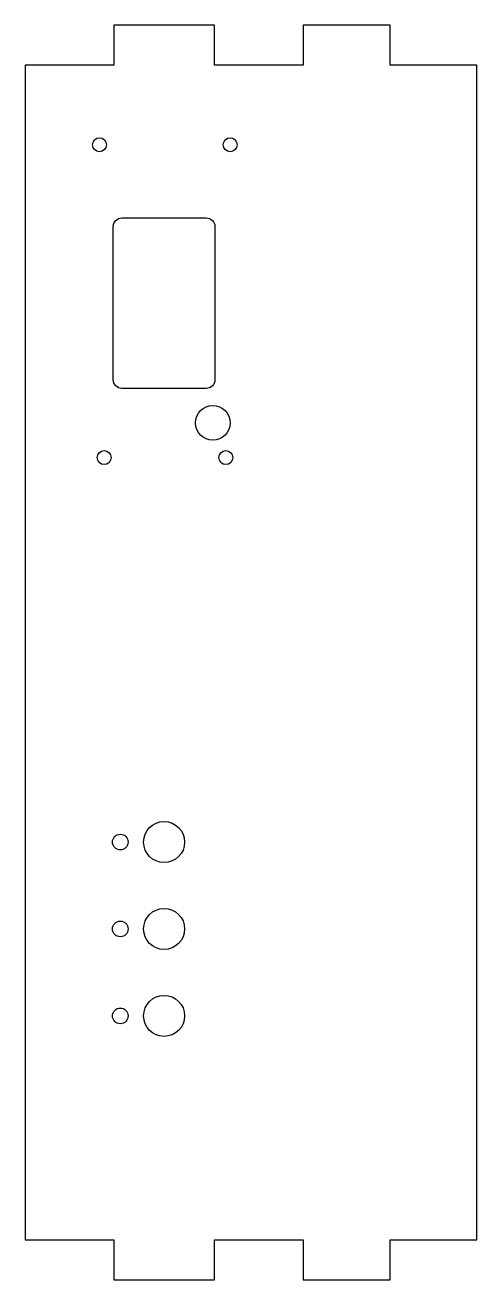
# Model space of a CAD drawing. Header units: inches. Extents: x 6.5 to 9.1, y 0 to 7.22.
import ezdxf

# ---------------------------------------------------------------- set-up
doc = ezdxf.new("R2010")
doc.units = ezdxf.units.IN
doc.layers.get('0').update_dxf_attribs({"linetype": 'CONTINUOUS'})

msp = doc.modelspace()

# ---------------------------------------------------------------- linework, layer by layer
msp.add_lwpolyline([(7.01, 0.23), (7.01, 0), (7.59, 0), (7.59, 0.23), (8.1, 0.23), (8.1, 0), (8.6, 0), (8.6, 0.23), (9.1, 0.23), (9.1, 6.989), (8.6, 6.989), (8.6, 7.219), (8.1, 7.219), (8.1, 6.989), (7.59, 6.989), (7.59, 7.219), (7.01, 7.219), (7.01, 6.989), (6.5, 6.989), (6.5, 0.23)], close=True)
msp.add_lwpolyline([(7.5425, 5.1286), (7.0575, 5.1286, -0.414214), (7.0075, 5.1786), (7.0075, 6.0594, -0.414214), (7.0575, 6.1094), (7.5425, 6.1094, -0.414214), (7.5925, 6.0594), (7.5925, 5.1786, -0.414214)], format="xyb", close=True)
for centre, radius in [((6.9278, 6.5307), 0.04), ((7.6802, 6.5307), 0.04), ((7.5802, 4.9307), 0.1), ((6.9552, 4.7307), 0.04), ((7.6552, 4.7307), 0.04), ((7.3, 2.519), 0.118), ((7.048, 2.519), 0.045), ((7.3, 2.019), 0.118), ((7.048, 2.019), 0.045), ((7.3, 1.519), 0.118), ((7.048, 1.519), 0.045)]:
    msp.add_circle(centre, radius)

doc.saveas('drawing.dxf')
